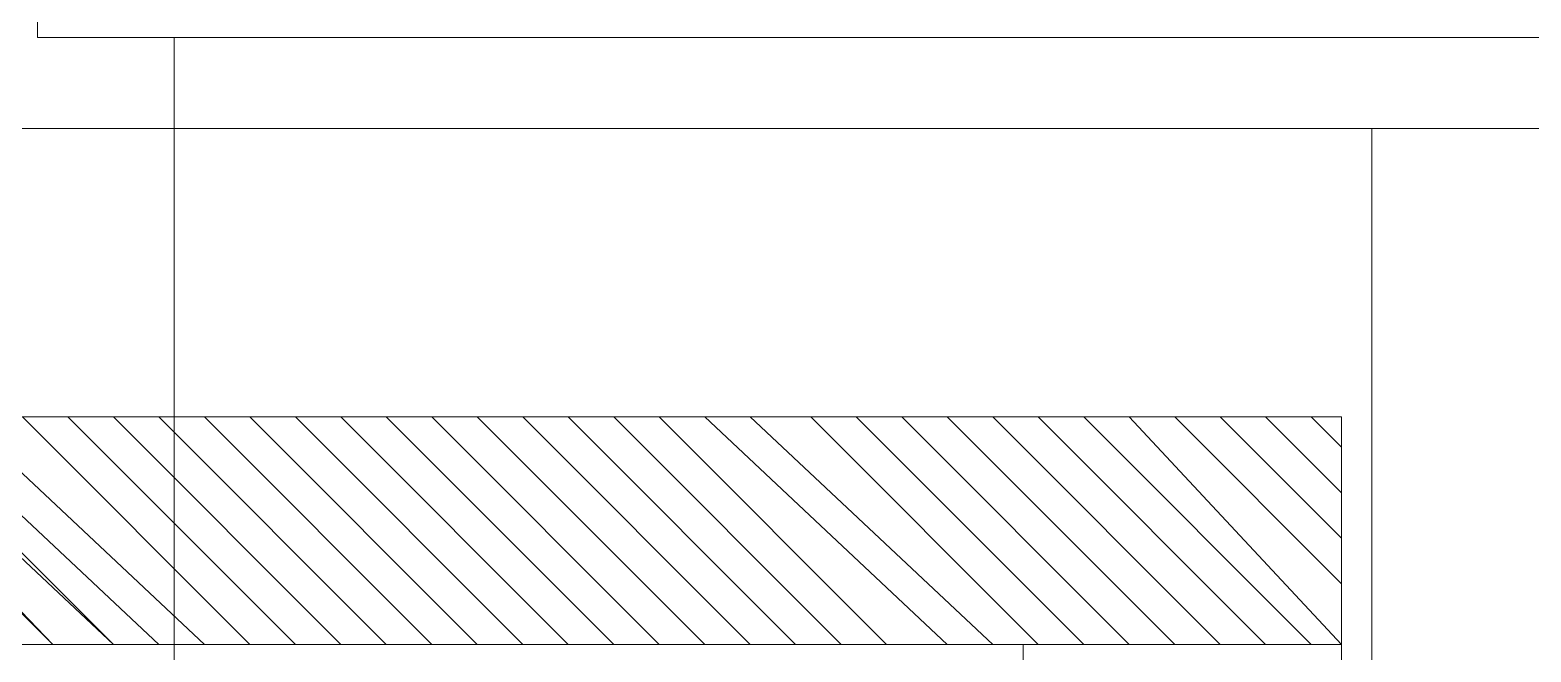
# Model space of a CAD drawing. Header units: inches. Extents: x 5 to 1823, y 18 to 726.
# Drawn here: x 486.973 to 489.195, y 293.603 to 294.523 of the extents above; entities that cross this region are included whole.
import ezdxf

# ---------------------------------------------------------------- set-up
doc = ezdxf.new("R2010")
doc.units = ezdxf.units.IN
doc.header["$MEASUREMENT"] = 0
for name, color, linetype in [('PDF2_01', 1, 'Continuous'), ('PDF2_06', 6, 'Continuous'), ('PDF2_EL0001', 1, 'Continuous'), ('PDF2_PDF_Layer 1', 7, 'Continuous'), ('PDF2_PROJET', 4, 'Continuous')]:
    doc.layers.add(name, color=color, linetype=linetype)

msp = doc.modelspace()

# ---------------------------------------------------------------- linework, layer by layer
at = {"layer": 'PDF2_01', "lineweight": 5}
for points in [[(487.186, 292.0198), (487.186, 294.512)], [(487.186, 292.0198), (487.186, 294.512), (487.186, 292.0198)]]:
    msp.add_lwpolyline(points, dxfattribs=at)
at = {"layer": 'PDF2_06', "lineweight": 5}
msp.add_lwpolyline([(490.3293, 295.4101), (490.1721, 295.4101), (490.1721, 294.6692), (487.186, 294.6692), (486.9839, 294.6692), (486.9839, 294.512), (487.186, 294.512), (490.1721, 294.512), (490.1721, 292.7832)], dxfattribs=at)
at = {"layer": 'PDF2_EL0001', "lineweight": 5}
for points in [[(489.8802, 294.3773), (485.9736, 294.3773)], [(488.9597, 293.4792), (488.9597, 294.3773)]]:
    msp.add_lwpolyline(points, dxfattribs=at)
at = {"layer": 'PDF2_PDF_Layer 1', "lineweight": 5}
msp.add_lwpolyline([(488.4433, 293.4343), (488.9148, 293.4343), (488.9148, 293.5915), (488.9148, 293.6139), (488.4433, 293.6139), (488.4433, 293.5915)], close=True, dxfattribs=at)
at = {"layer": 'PDF2_PROJET', "lineweight": 5}
for points in [[(486.7369, 296.398), (486.7369, 293.9507), (487.0962, 293.6139), (486.4451, 294.265)], [(486.7145, 293.9058), (487.0064, 293.6139), (486.4451, 294.1977)], [(488.578, 293.9507), (486.7369, 293.9507), (488.9148, 293.9507), (488.9148, 293.6139), (486.8716, 293.6139), (486.4451, 294.0405), (486.8716, 293.6139)], [(487.0288, 293.9507), (487.3656, 293.6139)], [(487.0962, 293.9507), (487.4329, 293.6139)], [(487.1635, 293.9507), (487.5003, 293.6139)], [(487.2309, 293.9507), (487.5677, 293.6139)], [(487.4329, 293.9507), (487.7697, 293.6139)], [(487.635, 293.9507), (487.9718, 293.6139)], [(487.8371, 293.9507), (488.1739, 293.6139)], [(488.0392, 293.9507), (488.3984, 293.6139)], [(488.2637, 293.9507), (488.6005, 293.6139)], [(488.4657, 293.9507), (488.8025, 293.6139)], [(488.8699, 293.6139), (488.5331, 293.9507), (488.8699, 293.6139)], [(488.6005, 293.9507), (488.9148, 293.6139)], [(488.6678, 293.9507), (488.9148, 293.7037)], [(488.7352, 293.9507), (488.9148, 293.7711)], [(488.8699, 293.9507), (488.9148, 293.9058)]]:
    msp.add_lwpolyline(points, dxfattribs=at)
for points in [[(487.1635, 293.6139), (486.8043, 293.9507)], [(487.2309, 293.6139), (486.8716, 293.9507)], [(487.2982, 293.6139), (486.9615, 293.9507)], [(487.635, 293.6139), (487.2982, 293.9507)], [(487.7024, 293.6139), (487.3656, 293.9507)], [(487.8371, 293.6139), (487.5003, 293.9507)], [(487.9044, 293.6139), (487.5677, 293.9507)], [(488.0392, 293.6139), (487.7024, 293.9507)], [(488.1065, 293.6139), (487.7697, 293.9507)], [(488.2412, 293.6139), (487.9044, 293.9507)], [(488.331, 293.6139), (487.9718, 293.9507)], [(488.4657, 293.6139), (488.129, 293.9507)], [(488.5331, 293.6139), (488.1963, 293.9507)], [(488.6678, 293.6139), (488.331, 293.9507)], [(488.7352, 293.6139), (488.3984, 293.9507)], [(488.9148, 293.8384), (488.8025, 293.9507)]]:
    msp.add_lwpolyline(points, close=True, dxfattribs=at)

doc.saveas('drawing.dxf')
